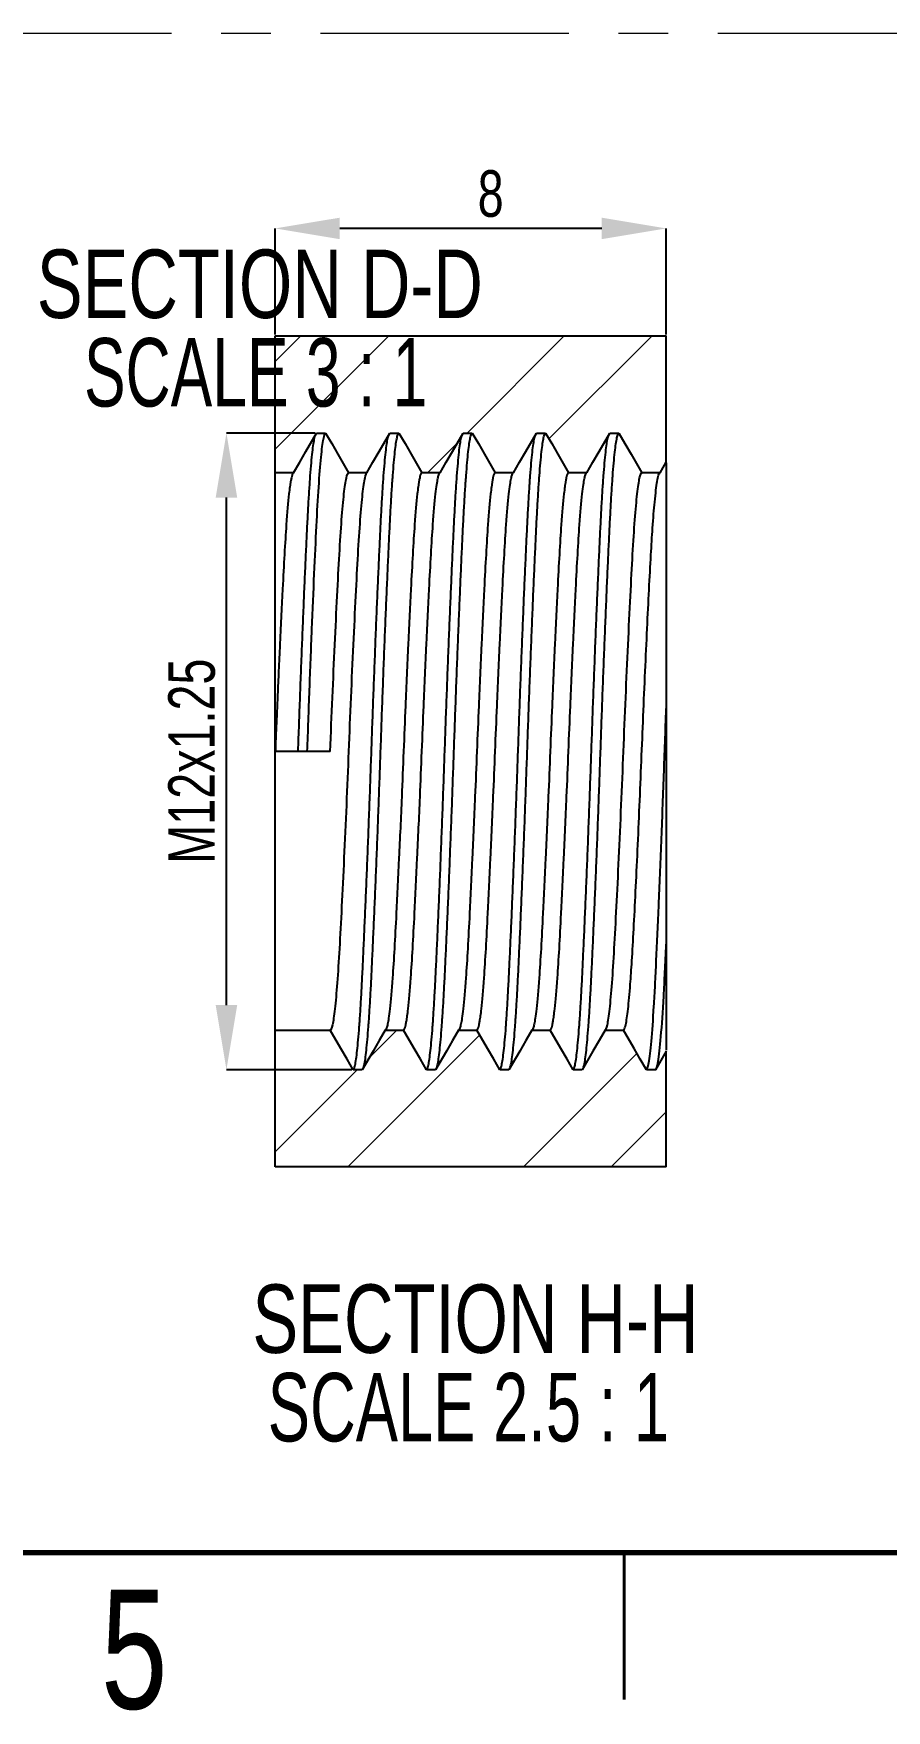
# Model space of a CAD drawing. Header units: millimetres. Extents: x 911 to 1769, y 486 to 864.
# Drawn here: x 1531.7 to 1575.3, y 571 to 656.8 of the extents above; entities that cross this region are included whole.
import ezdxf

# ---------------------------------------------------------------- set-up
doc = ezdxf.new("R2010")
doc.units = ezdxf.units.MM
doc.linetypes.add('CENTERX2', pattern=[20.32, 12.7, -2.54, 2.54, -2.54])
doc.styles.add('SLDTEXTSTYLE0', font='TXT', dxfattribs={"width": 0.75})
doc.styles.add('SLDTEXTSTYLE6', font='TXT', dxfattribs={"width": 0.681818})
doc.styles.add('SLDTEXTSTYLE7', font='TXT', dxfattribs={"width": 0.692308})
doc.dimstyles.new('SLDDIMSTYLE11', dxfattribs={"dimtxt": 2.38125, "dimasz": 3.302, "dimexe": 0, "dimexo": 0.0625, "dimgap": 0.595312, "dimtad": 1, "dimdec": 6, "dimlfac": 0.4, "dimrnd": 1e-09, "dimzin": 12, "dimdsep": 46, "dimtxsty": 'SLDTEXTSTYLE0', "dimsah": 1, "dimcen": 0.09, "dimadec": 0, "dimazin": 3, "dimtfac": 1, "dimtdec": 1, "dimtofl": 0, "dimtmove": 0, "dimatfit": 3, "dimfxl": 1, "dimfrac": 2, "dimtolj": 1, "dimtzin": 12, "dimarcsym": 0})
doc.dimstyles.new('SLDDIMSTYLE12', dxfattribs={"dimtxt": 2.38125, "dimasz": 3.302, "dimexe": 0, "dimexo": 0.0625, "dimgap": 0.595312, "dimtad": 1, "dimdec": 1, "dimlfac": 0.4, "dimrnd": 1e-09, "dimzin": 12, "dimdsep": 46, "dimtxsty": 'SLDTEXTSTYLE0', "dimsah": 1, "dimcen": 0.09, "dimadec": 0, "dimazin": 3, "dimtfac": 1, "dimtdec": 1, "dimtofl": 0, "dimtmove": 0, "dimatfit": 3, "dimfxl": 1, "dimfrac": 2, "dimtolj": 1, "dimtzin": 12, "dimarcsym": 0})
pattern_1 = [(45, (1351.901, 569.0805), (-6.7352, 6.7352), []), (45, (1356.391, 569.0805), (-6.7352, 6.7352), [])]

# ---------------------------------------------------------------- blocks, each defined once
blk = doc.blocks.new('SW_NOTE_18')
at = {"color": 0, "linetype": 'Continuous', "lineweight": 0, "char_height": 3.5, "attachment_point": 2}
for s, insert, style in [('SECTION D-D', (14.383, 4.512), 'SLDTEXTSTYLE0'), ('SCALE 3 : 1', (14.169, -0.014), 'SLDTEXTSTYLE6')]:
    blk.add_mtext(s, dxfattribs=dict(at, insert=insert, style=style))
blk = doc.blocks.new('*D62')
at = {"color": 0, "linetype": 'Continuous', "lineweight": -2, "transparency": 16777216}
for p, q in [((1544.053, 641.374), (1544.053, 646.806)), ((1560.751, 646.806), (1547.355, 646.806)), ((1564.053, 641.374), (1564.053, 646.806))]:
    blk.add_line(p, q, dxfattribs=at)
at = {"color": 0, "linetype": 'Continuous', "transparency": 16777216}
for points in [[(1547.355, 647.356), (1547.355, 646.256), (1544.053, 646.806)], [(1560.751, 647.356), (1560.751, 646.256), (1564.053, 646.806)]]:
    blk.add_solid(points, dxfattribs=at)
at = {"layer": 'Defpoints', "color": 0, "linetype": 'Continuous', "transparency": 16777216}
for p in [(1544.053, 646.806), (1544.053, 641.312), (1564.053, 641.312)]:
    blk.add_point(p, dxfattribs=at)
at = {"color": 0, "linetype": 'Continuous', "lineweight": 18, "transparency": 16777216, "insert": (1555.071, 649.783), "char_height": 2.3813, "attachment_point": 2, "style": 'SLDTEXTSTYLE0'}
blk.add_mtext('\\A1;8', dxfattribs=at)
blk = doc.blocks.new('*D63')
at = {"color": 0, "linetype": 'Continuous', "lineweight": -2, "transparency": 16777216}
for p, q in [((1546.1, 636.341), (1541.557, 636.341)), ((1541.557, 607.084), (1541.557, 633.039)), ((1547.975, 603.782), (1541.557, 603.782))]:
    blk.add_line(p, q, dxfattribs=at)
at = {"color": 0, "linetype": 'Continuous', "transparency": 16777216}
for points in [[(1541.006, 633.039), (1542.107, 633.039), (1541.557, 636.341)], [(1541.006, 607.084), (1542.107, 607.084), (1541.557, 603.782)]]:
    blk.add_solid(points, dxfattribs=at)
at = {"layer": 'Defpoints', "color": 0, "linetype": 'Continuous', "transparency": 16777216}
for p in [(1541.557, 636.341), (1546.162, 636.341), (1548.037, 603.782)]:
    blk.add_point(p, dxfattribs=at)
at = {"color": 0, "linetype": 'Continuous', "lineweight": 18, "transparency": 16777216, "insert": (1538.58, 619.562), "char_height": 2.38125, "attachment_point": 2, "rotation": 90, "style": 'SLDTEXTSTYLE0'}
blk.add_mtext('\\A1;M12x1.25', dxfattribs=at)
blk = doc.blocks.new('SW_NOTE_24')
at = {"color": 0, "linetype": 'Continuous', "lineweight": 0, "char_height": 3.5, "attachment_point": 2}
for s, insert, style in [('SECTION H-H', (14.164, 4.512), 'SLDTEXTSTYLE0'), ('SCALE 2.5 : 1', (13.807, -0.014), 'SLDTEXTSTYLE7')]:
    blk.add_mtext(s, dxfattribs=dict(at, insert=insert, style=style))

msp = doc.modelspace()

# ---------------------------------------------------------------- hatches: boundary and pattern name
at = {"linetype": 'Continuous', "lineweight": 18}
h = msp.add_hatch(dxfattribs=at)
h.set_pattern_fill('ANSI32', style=0)
h.set_pattern_definition(pattern_1)
h.paths.add_polyline_path([(1548.740197, 634.3115087), (1549.912072, 636.3412557), (1550.380822, 636.3412557), (1551.552697, 634.3115087), (1552.490197, 634.3115087), (1553.662072, 636.3412557), (1554.130822, 636.3412557), (1555.302697, 634.3115087), (1556.240197, 634.3115087), (1557.412072, 636.3412557), (1557.880822, 636.3412557), (1559.052697, 634.3115087), (1559.990197, 634.3115087), (1561.162072, 636.3412557), (1561.630822, 636.3412557), (1562.802697, 634.3115087), (1563.7400945, 634.3115087), (1564.052697, 634.8527746), (1564.052697, 641.3115087), (1544.052697, 641.3115087), (1544.052697, 634.3115087), (1544.990197, 634.3115087), (1546.162072, 636.3412557), (1546.630822, 636.3412557), (1547.802697, 634.3115087)], flags=0)
h = msp.add_hatch(dxfattribs=at)
h.set_pattern_fill('ANSI32', style=0)
h.set_pattern_definition(pattern_1)
h.paths.add_polyline_path([(1554.365197, 605.8115087), (1553.427697, 605.8115087), (1552.255822, 603.7817616), (1551.787072, 603.7817616), (1550.615197, 605.8115087), (1549.677697, 605.8115087), (1548.505822, 603.7817616), (1548.037072, 603.7817616), (1546.865197, 605.8115087), (1544.052697, 605.8115087), (1544.052697, 598.8115087), (1564.052697, 598.8115087), (1564.052697, 604.7289769), (1563.505822, 603.7817616), (1563.037072, 603.7817616), (1561.865197, 605.8115087), (1560.927697, 605.8115087), (1559.755822, 603.7817616), (1559.287072, 603.7817616), (1558.115197, 605.8115087), (1557.177697, 605.8115087), (1556.005822, 603.7817616), (1555.537072, 603.7817616)], flags=0)

# ---------------------------------------------------------------- linework, layer by layer
at = {"color": 7, "linetype": 'CENTERX2', "lineweight": 18}
msp.add_line((1599.7080733, 656.7728844), (1473.621107, 656.7728844), dxfattribs=at)
at = {"color": 7, "linetype": 'Continuous', "lineweight": 25}
for p, q in [((1544.052697, 634.3115089), (1544.052697, 641.3115098)), ((1544.052697, 641.3115098), (1564.052698, 641.3115098)), ((1564.052698, 634.852775), (1564.052698, 641.3115098)), ((1546.1620721, 636.3412555), (1546.630822, 636.3412555)), ((1549.9120723, 636.3412555), (1550.3808221, 636.3412555)), ((1553.6620723, 636.3412555), (1554.1308215, 636.3412555)), ((1557.4120723, 636.3412555), (1557.8808221, 636.3412555)), ((1561.1620718, 636.3412555), (1561.6308216, 636.3412555)), ((1544.9901971, 634.3115089), (1544.052697, 634.3115089)), ((1544.052697, 620.0615087), (1544.052697, 634.3115089)), ((1548.7401969, 634.3115089), (1547.8026971, 634.3115089)), ((1552.4901973, 634.3115089), (1551.5526971, 634.3115089)), ((1556.2401973, 634.3115089), (1555.3026966, 634.3115089)), ((1559.9901967, 634.3115089), (1559.0526972, 634.3115089)), ((1563.7400949, 634.3115089), (1562.8026966, 634.3115089)), ((1546.8651969, 620.0615087), (1544.052697, 620.0615087)), ((1544.052697, 605.8115084), (1544.052697, 620.0615087)), ((1544.052697, 605.8115084), (1546.8651969, 605.8115084)), ((1544.052697, 598.8115075), (1544.052697, 605.8115084)), ((1549.6776968, 605.8115084), (1550.615197, 605.8115084)), ((1553.4276968, 605.8115084), (1554.365197, 605.8115084)), ((1557.1776969, 605.8115084), (1558.1151976, 605.8115084)), ((1560.9276975, 605.8115084), (1561.8647465, 605.8115084)), ((1564.052698, 604.7289775), (1563.5058219, 603.7817619)), ((1564.052698, 598.8115075), (1564.052698, 604.7289775)), ((1548.505822, 603.7817619), (1548.037072, 603.7817619)), ((1552.2558218, 603.7817619), (1551.787072, 603.7817619)), ((1556.0058218, 603.7817619), (1555.537072, 603.7817619)), ((1559.7558224, 603.7817619), (1559.2870715, 603.7817619)), ((1563.5058219, 603.7817619), (1563.0370721, 603.7817619)), ((1564.052698, 598.8115075), (1544.052697, 598.8115075))]:
    msp.add_line(p, q, dxfattribs=at)
at = {"color": 7, "linetype": 'Continuous', "lineweight": 70}
msp.add_line((1761.9010451, 579.0805144), (1361.9010451, 579.0805144), dxfattribs=at)
at = {"color": 7, "linetype": 'Continuous', "lineweight": 35}
for p, q in [((1561.9010451, 571.5805144), (1561.9010451, 579.0805144)), ((1561.9010451, 579.0805144), (1561.9010451, 571.5805144))]:
    msp.add_line(p, q, dxfattribs=at)
at = {"color": 7, "linetype": 'Continuous', "lineweight": 25, "flags": 128}
for points in [[(1544.9901971, 634.3115089), (1545.3014451, 634.8506062), (1545.6126932, 635.3897034), (1546.1620721, 636.3412555)], [(1546.630822, 636.3412555), (1546.94207, 635.8021582), (1547.253318, 635.263061), (1547.8026971, 634.3115089)], [(1548.7401969, 634.3115089), (1549.0514452, 634.8506062), (1549.3626932, 635.3897034), (1549.9120723, 636.3412555)], [(1550.3808221, 636.3412555), (1550.6920701, 635.8021582), (1551.0033181, 635.263061), (1551.5526971, 634.3115089)], [(1552.4901973, 634.3115089), (1552.8014453, 634.8506062), (1553.1126933, 635.3897034), (1553.6620723, 636.3412555)], [(1554.1308215, 636.3412555), (1554.4420695, 635.8021582), (1554.7533187, 635.263061), (1555.3026966, 634.3115089)], [(1556.2401973, 634.3115089), (1556.5514453, 634.8506062), (1556.8626933, 635.3897034), (1557.4120723, 636.3412555)], [(1557.8808221, 636.3412555), (1558.1920701, 635.8021582), (1558.5033181, 635.263061), (1559.0526972, 634.3115089)], [(1559.9901967, 634.3115089), (1560.3014447, 634.8506062), (1560.6126928, 635.3897034), (1561.1620718, 636.3412555)], [(1561.6308216, 636.3412555), (1561.9420696, 635.8021582), (1562.2533176, 635.263061), (1562.8026966, 634.3115089)], [(1563.7401974, 634.3115089), (1564.0514454, 634.8506062), (1564.052698, 634.852775)], [(1548.037072, 603.7817619), (1547.725824, 604.3208591), (1547.414576, 604.8599564), (1546.8651969, 605.8115084)], [(1549.6776968, 605.8115084), (1549.3664488, 605.2724112), (1549.0552008, 604.733314), (1548.505822, 603.7817619)], [(1551.787072, 603.7817619), (1551.475824, 604.3208591), (1551.164576, 604.8599564), (1550.615197, 605.8115084)], [(1553.4276968, 605.8115084), (1553.1164488, 605.2724112), (1552.8052008, 604.733314), (1552.2558218, 603.7817619)], [(1555.537072, 603.7817619), (1555.225824, 604.3208591), (1554.914576, 604.8599564), (1554.365197, 605.8115084)], [(1557.1776969, 605.8115084), (1556.8664489, 605.2724112), (1556.5552009, 604.733314), (1556.0058218, 603.7817619)], [(1559.2870715, 603.7817619), (1558.9758235, 604.3208591), (1558.6645755, 604.8599564), (1558.1151976, 605.8115084)], [(1560.9276975, 605.8115084), (1560.6164495, 605.2724112), (1560.3052015, 604.733314), (1559.7558224, 603.7817619)], [(1563.0370721, 603.7817619), (1562.7258241, 604.3208591), (1562.4145761, 604.8599564), (1561.8651971, 605.8115084)]]:
    msp.add_lwpolyline(points, dxfattribs=at)
at = {"color": 7, "linetype": 'Continuous', "lineweight": 25}
for points, knots in [([(1545.224572, 620.0615087), (1545.2409038, 620.5266224), (1545.2737873, 621.4631089), (1545.3252346, 622.8650535), (1545.3780731, 624.2591093), (1545.4318805, 625.6287737), (1545.4859918, 626.9577373), (1545.5397993, 628.2305097), (1545.5926381, 629.4330175), (1545.6440865, 630.5531161), (1545.6933026, 631.5867298), (1545.7425168, 632.5353499), (1545.7939635, 633.3979559), (1545.8468022, 634.1670758), (1545.9006062, 634.8311256), (1545.9547289, 635.3825919), (1546.008494, 635.809525), (1546.0566805, 636.0998439), (1546.0862638, 636.1925969), (1546.0986314, 636.2313734)], [0, 0, 0, 0, 0.0586563497, 0.1181020591, 0.1781247401, 0.2384990647, 0.2989915646, 0.3593659584, 0.4193888768, 0.4788348025, 0.5374915726, 0.5961475435, 0.655592973, 0.7156154569, 0.7759897064, 0.8364821822, 0.896856689, 0.9568797703, 1, 1, 1, 1]), ([(1545.693322, 620.0615087), (1545.7294111, 621.0998403), (1545.7676435, 622.1583128), (1545.8464887, 624.2557146), (1545.887089, 625.2942493), (1545.9683051, 627.288747), (1546.0089054, 628.2443272), (1546.0877506, 630.0194736), (1546.125983, 630.8388169), (1546.1981611, 632.3072395), (1546.2363935, 632.9848024), (1546.3152387, 634.1758301), (1546.355839, 634.6889598), (1546.4370551, 635.5151077), (1546.4776554, 635.8279675), (1546.5565006, 636.2410018), (1546.594733, 636.3412557), (1546.630822, 636.3412557)], [0, 0, 0, 0, 0.125, 0.125, 0.25, 0.25, 0.375, 0.375, 0.5, 0.5, 0.625, 0.625, 0.75, 0.75, 0.875, 0.875, 1, 1, 1, 1]), ([(1548.037072, 603.7817619), (1548.0533904, 603.79327), (1548.0862468, 603.816441), (1548.13765, 604.0050927), (1548.1904577, 604.3093071), (1548.2442494, 604.7396718), (1548.2983603, 605.2896969), (1548.3521696, 605.953675), (1548.4050114, 606.7223988), (1548.4564636, 607.5847396), (1548.5056866, 608.5330815), (1548.5548938, 609.5664194), (1548.606337, 610.6862338), (1548.6591715, 611.8884937), (1548.7129772, 613.1610592), (1548.7670887, 614.4898658), (1548.820898, 615.8594243), (1548.8737407, 617.2534278), (1548.9251926, 618.6553735), (1548.9744176, 620.0569743), (1549.023623, 621.4585737), (1549.0750658, 622.8605176), (1549.1279001, 624.2546254), (1549.1817055, 625.6243955), (1549.2358167, 626.9535169), (1549.2896257, 628.2264936), (1549.3424697, 629.4292511), (1549.3939223, 630.5496332), (1549.4431481, 631.5835224), (1549.4923532, 632.5324196), (1549.5437944, 633.3953019), (1549.596629, 634.1647642), (1549.650431, 634.8290941), (1549.7045558, 635.3812233), (1549.7583139, 635.8075027), (1549.8039768, 636.0861112), (1549.8310872, 636.1726708), (1549.8409722, 636.2042323)], [0, 0, 0, 0, 0.02836589446, 0.05711328234, 0.08613965802, 0.11535988691, 0.14463758229, 0.17385842133, 0.20290938519, 0.23168138603, 0.26007164561, 0.28845946379, 0.31722957848, 0.34627926192, 0.37549945218, 0.40477713746, 0.43399802513, 0.46304908202, 0.4918212174, 0.5202116429, 0.54859928187, 0.57736927421, 0.60641886657, 0.63563901196, 0.66491669773, 0.69413762853, 0.72318876815, 0.75196104774, 0.78035164539, 0.8087391108, 0.83750896189, 0.86655846838, 0.89577855759, 0.92505626253, 0.95427723343, 0.98332846792, 1, 1, 1, 1]), ([(1548.5769233, 603.918948), (1548.5870054, 603.9512595), (1548.6144505, 604.0392165), (1548.6606034, 604.3223113), (1548.7147906, 604.7547391), (1548.7690102, 605.3114432), (1548.8225642, 605.9761687), (1548.874834, 606.7396256), (1548.9257299, 607.5944315), (1548.9747348, 608.5391616), (1549.024046, 609.5748941), (1549.0759229, 610.7047217), (1549.1292045, 611.9181371), (1549.1834574, 613.2026615), (1549.2376781, 614.5358967), (1549.2912501, 615.9011353), (1549.3435353, 617.2816072), (1549.3944457, 618.6695411), (1549.4434612, 620.0654019), (1549.4927762, 621.4699104), (1549.5446517, 622.8830616), (1549.5979326, 624.2879851), (1549.652186, 625.6677756), (1549.7064054, 626.9978162), (1549.7599785, 628.2635058), (1549.8122642, 629.4523436), (1549.8631749, 630.5602256), (1549.9121921, 631.5894559), (1549.9615053, 632.5399722), (1550.0133807, 633.4087161), (1550.0666608, 634.1822321), (1550.1209139, 634.8490972), (1550.1751352, 635.396891), (1550.2287013, 635.8216688), (1550.2810162, 636.1225269), (1550.3318184, 636.301417), (1550.3647098, 636.3411856), (1550.3807573, 636.3412552), (1550.3808221, 636.3412555)], [0, 0, 0, 0, 0.01700129313, 0.04628028071, 0.07572945817, 0.10523313888, 0.13415014083, 0.16289735082, 0.19136915811, 0.21946601239, 0.24808246396, 0.2770865453, 0.30637294032, 0.33582984741, 0.36534148468, 0.39426642145, 0.42302163075, 0.45150138023, 0.47960602124, 0.50822230024, 0.53722625046, 0.56651255298, 0.59596941811, 0.62548104986, 0.65440603833, 0.68316133454, 0.71164121468, 0.73974604873, 0.76836214685, 0.79736595814, 0.8266521724, 0.85610898442, 0.88562061445, 0.91454565251, 0.94330104696, 0.97178106063, 0.99988604648, 1, 1, 1, 1]), ([(1551.787072, 603.7817619), (1551.8033723, 603.7932446), (1551.836192, 603.8163643), (1551.8875377, 604.0046056), (1551.9403035, 604.3082686), (1551.9940746, 604.7380822), (1552.0481854, 605.2877287), (1552.1019967, 605.9513501), (1552.1548425, 606.7197511), (1552.2062995, 607.5818106), (1552.2555321, 608.5298762), (1552.3047291, 609.5629384), (1552.3561688, 610.6824682), (1552.408998, 611.8844792), (1552.4628023, 613.1568398), (1552.516913, 614.4854882), (1552.570725, 615.8549412), (1552.6235714, 617.2488919), (1552.6750287, 618.6508382), (1552.7242628, 620.05244), (1552.7734593, 621.4540386), (1552.8248972, 622.8559815), (1552.8777273, 624.2501412), (1552.9315303, 625.6200171), (1552.9856414, 626.949295), (1553.0394531, 628.2224783), (1553.0923004, 629.4254829), (1553.1437578, 630.5461494), (1553.1929938, 631.5803157), (1553.2421884, 632.5294861), (1553.2936261, 633.3926525), (1553.3464561, 634.1624368), (1553.4002557, 634.8271223), (1553.4543806, 635.3796239), (1553.5081406, 635.8063259), (1553.5538626, 636.0855475), (1553.5810314, 636.17246), (1553.5909728, 636.2042626)], [0, 0, 0, 0, 0.028335042, 0.0570508691, 0.0860453082, 0.1152651679, 0.1445428645, 0.1737640595, 0.2028157528, 0.2315888402, 0.2599804831, 0.2883669054, 0.3171359428, 0.3461849003, 0.3754047063, 0.4046824034, 0.433903652, 0.4629554314, 0.4917286454, 0.5201204616, 0.5485067191, 0.5772756347, 0.6063244915, 0.6355442566, 0.6648219551, 0.6940432426, 0.7230951148, 0.7518684765, 0.7802604582, 0.8086465457, 0.8374153107, 0.8664640921, 0.8956837974, 0.924961495, 0.9541828341, 0.9832347977, 1, 1, 1, 1]), ([(1552.3269236, 603.9189422), (1552.3369929, 603.9512043), (1552.3644182, 604.0390753), (1552.4105458, 604.3219221), (1552.4647121, 604.7540361), (1552.5189128, 605.310349), (1552.5724478, 605.9746192), (1552.6247024, 606.7375719), (1552.6755844, 607.5918369), (1552.7245857, 608.5360805), (1552.7738827, 609.571414), (1552.8257533, 610.7009554), (1552.879032, 611.9141215), (1552.9332821, 613.1984394), (1552.9875028, 614.5315189), (1553.0410776, 615.8966531), (1553.0933657, 617.2770747), (1553.1442823, 618.6650099), (1553.1933064, 620.0608714), (1553.2426118, 621.4653787), (1553.2944823, 622.8785297), (1553.34776, 624.2835065), (1553.4020105, 625.6634046), (1553.4562309, 626.9936049), (1553.5098064, 628.2594991), (1553.5620954, 629.4485851), (1553.6130112, 630.5567472), (1553.6620373, 631.5862516), (1553.7113416, 632.5370446), (1553.7632121, 633.4060715), (1553.8164881, 634.1799146), (1553.8707384, 634.8471375), (1553.924961, 635.3953144), (1553.9785279, 635.8204837), (1554.0308455, 636.1217512), (1554.0816639, 636.3009946), (1554.1145839, 636.3411962), (1554.1307047, 636.341255), (1554.1308215, 636.3412555)], [0, 0, 0, 0, 0.016980338, 0.0462486009, 0.0756870639, 0.105180145, 0.1340869736, 0.1628243922, 0.1912868665, 0.219374914, 0.2479899807, 0.2769929749, 0.3062786344, 0.3357351788, 0.3652468181, 0.3941721314, 0.4229280697, 0.4514088858, 0.4795149017, 0.508129788, 0.5371326543, 0.5664182246, 0.595874724, 0.6253863574, 0.6543117311, 0.6830677463, 0.7115487078, 0.7396548831, 0.7682695954, 0.7972723249, 0.8265578165, 0.8560142665, 0.8855259086, 0.9144513158, 0.9432074357, 0.9716885157, 0.9997948778, 1, 1, 1, 1]), ([(1555.537072, 603.7817619), (1555.5533542, 603.7932198), (1555.5861372, 603.8162895), (1555.6374255, 604.0041178), (1555.6901501, 604.3072311), (1555.7438983, 604.7364941), (1555.7980107, 605.2857599), (1555.8518228, 605.9490268), (1555.9046744, 606.7171046), (1555.9561348, 607.5788815), (1556.0053775, 608.526671), (1556.0545654, 609.559459), (1556.106, 610.6787026), (1556.158826, 611.8804673), (1556.2126278, 613.1526201), (1556.2667376, 614.4811114), (1556.3205522, 615.8504578), (1556.3734028, 617.2443563), (1556.4248648, 618.6463028), (1556.474109, 620.0479055), (1556.5232953, 621.4495032), (1556.574729, 622.8514454), (1556.6275535, 624.2456569), (1556.681355, 625.6156374), (1556.7354674, 626.9450736), (1556.7892789, 628.2184605), (1556.8421324, 629.4217147), (1556.893593, 630.5426639), (1556.9428395, 631.5771058), (1556.9920237, 632.5265523), (1557.0434578, 633.3900014), (1557.096283, 634.1601069), (1557.1500815, 634.8251509), (1557.2042051, 635.378024), (1557.257968, 635.8051503), (1557.3037496, 636.0849811), (1557.3309754, 636.1722498), (1557.3409728, 636.2042952)], [0, 0, 0, 0, 0.02830419334, 0.05698845409, 0.08595095726, 0.11517044334, 0.14444813452, 0.17366968774, 0.20272211321, 0.23149627434, 0.25988930256, 0.2882743487, 0.31704232481, 0.34609053356, 0.3753099791, 0.40458765886, 0.43380927762, 0.4628617825, 0.49163606795, 0.52002927496, 0.54841415743, 0.57718198929, 0.60623011727, 0.63544951727, 0.66472719101, 0.69394885836, 0.72300145059, 0.75177586778, 0.78016925137, 0.80855396143, 0.83732166105, 0.86636968665, 0.89558904303, 0.9248667348, 0.95408843335, 0.98314111791, 1, 1, 1, 1]), ([(1556.0769236, 603.9189376), (1556.0869804, 603.9511499), (1556.1143867, 604.0389334), (1556.1604867, 604.321533), (1556.2146337, 604.7533332), (1556.2688154, 605.3092552), (1556.3223317, 605.9730693), (1556.3745715, 606.7355178), (1556.4254374, 607.5892441), (1556.474438, 608.532999), (1556.5237184, 609.567934), (1556.5755858, 610.6971895), (1556.6288589, 611.9101064), (1556.6831069, 613.194218), (1556.7373275, 614.5271407), (1556.7909047, 615.8921712), (1556.8431973, 617.2725424), (1556.8941177, 618.6604786), (1556.9431517, 620.0563407), (1556.9924487, 621.460847), (1557.0443148, 622.8739978), (1557.0975858, 624.2790281), (1557.1518363, 625.6590329), (1557.2060563, 626.9893926), (1557.2596336, 628.2554922), (1557.3119259, 629.4448247), (1557.3628475, 630.5532684), (1557.4118837, 631.5830475), (1557.4611767, 632.5341147), (1557.5130438, 633.403429), (1557.5663152, 634.1775954), (1557.6205632, 634.8451773), (1557.6747856, 635.3937348), (1557.7283557, 635.8192977), (1557.7806746, 636.1209682), (1557.8315052, 636.3006024), (1557.8644723, 636.3411382), (1557.8806533, 636.3412542), (1557.8808221, 636.3412555)], [0, 0, 0, 0, 0.0169593773, 0.0462169146, 0.0756446525, 0.1051271346, 0.1340238117, 0.1627514299, 0.1912045677, 0.2192837951, 0.2478974785, 0.2768993979, 0.3061843232, 0.3356405071, 0.3651521488, 0.3940778392, 0.4228344984, 0.4513163793, 0.4794237716, 0.5080372748, 0.5370390564, 0.5663238954, 0.595780028, 0.6252916647, 0.654217404, 0.6829741531, 0.7114561839, 0.7395637363, 0.7681770655, 0.7971787258, 0.8264634615, 0.8559195516, 0.8854311986, 0.9143569779, 0.9431138231, 0.9715959668, 0.9997037041, 1, 1, 1, 1]), ([(1559.2870715, 603.7817619), (1559.3033362, 603.7931949), (1559.336084, 603.8162143), (1559.3873112, 604.0036317), (1559.439997, 604.3061937), (1559.4937229, 604.7349093), (1559.5478355, 605.2837917), (1559.6016501, 605.9467057), (1559.6545052, 606.7144596), (1559.7059701, 607.5759523), (1559.7552242, 608.5234676), (1559.8044005, 609.5559794), (1559.8558313, 610.6749398), (1559.9086513, 611.8764545), (1559.962453, 613.1484021), (1560.0165621, 614.4767345), (1560.0703797, 615.8459751), (1560.1232334, 617.2398204), (1560.1747006, 618.6417674), (1560.2239535, 620.0433709), (1560.2731311, 621.4449678), (1560.3245596, 622.8469092), (1560.3773809, 624.2411723), (1560.4311797, 625.6112582), (1560.4852921, 626.9408505), (1560.5391065, 628.2144437), (1560.5919626, 629.4179444), (1560.6434305, 630.5391782), (1560.692685, 631.5738965), (1560.7418611, 632.523618), (1560.793288, 633.3873494), (1560.8461104, 634.1577772), (1560.8999062, 634.8231764), (1560.9540297, 635.3764244), (1561.0077957, 635.8039706), (1561.0536353, 636.0844166), (1561.0809196, 636.1720407), (1561.0909735, 636.2043289)], [0, 0, 0, 0, 0.0282733457, 0.0569260426, 0.0858566067, 0.1150757235, 0.1443534024, 0.1735753382, 0.2026284648, 0.231403688, 0.2597981204, 0.2881818078, 0.3169486962, 0.3459961733, 0.3752152399, 0.4044929144, 0.4337148931, 0.4627681248, 0.4915434811, 0.5199380779, 0.548321595, 0.5770883514, 0.6061357373, 0.6353547616, 0.6646324417, 0.6938544599, 0.7229077892, 0.75168327, 0.7800780414, 0.8084613942, 0.8372280057, 0.8662753112, 0.8954942778, 0.9247719649, 0.9539940296, 0.9830474416, 1, 1, 1, 1]), ([(1559.8269231, 603.9189317), (1559.8369675, 603.9510941), (1559.8643553, 604.0387899), (1559.9104294, 604.3211459), (1559.964555, 604.7526312), (1560.018717, 605.3081623), (1560.0722163, 605.9715208), (1560.124439, 606.7334651), (1560.1752924, 607.5866514), (1560.224288, 608.5299196), (1560.2735543, 609.5644551), (1560.3254165, 610.6934244), (1560.3786858, 611.9060916), (1560.4329331, 613.1899971), (1560.4871538, 614.5227634), (1560.5407312, 615.8876901), (1560.5930297, 617.2680099), (1560.6439542, 618.6559469), (1560.6928675, 620.0480667), (1560.7418824, 621.4449835), (1560.7933105, 622.8469244), (1560.8461317, 624.2411872), (1560.8999312, 625.6112728), (1560.9540411, 626.9408648), (1561.0078578, 628.2144571), (1561.0607138, 629.4179577), (1561.1121799, 630.5391897), (1561.161435, 631.5739083), (1561.2106103, 632.5236239), (1561.26204, 633.3873763), (1561.3148591, 634.1577186), (1561.3686582, 634.8234337), (1561.422772, 635.3754946), (1561.4765804, 635.8074441), (1561.5294655, 636.1156788), (1561.5808252, 636.2993809), (1561.6142299, 636.3410866), (1561.6306012, 636.3412532), (1561.6308216, 636.3412555)], [0, 0, 0, 0, 0.0169384191, 0.0461852351, 0.0756022516, 0.1050741335, 0.1339606382, 0.1626784555, 0.1911222433, 0.2191926994, 0.2478049834, 0.2768058191, 0.306090012, 0.335545816, 0.3650574739, 0.3939835247, 0.4227409162, 0.4512238515, 0.4793326195, 0.5077161427, 0.5364828972, 0.5655302912, 0.5947493092, 0.6240269844, 0.6532490124, 0.6823023197, 0.7110777933, 0.7394725612, 0.7678559294, 0.7966225441, 0.8256698537, 0.8548888178, 0.8841664966, 0.9133885634, 0.9424419682, 0.9712175847, 0.9996125263, 1, 1, 1, 1]), ([(1564.052698, 634.8162019), (1564.052698, 634.785372), (1564.052698, 634.7149282), (1564.052698, 634.4875512), (1564.052698, 634.1524037), (1564.052698, 633.7121546), (1564.052698, 633.1753293), (1564.052698, 632.5389976), (1564.052698, 631.8044002), (1564.052698, 630.9821305), (1564.052698, 630.0896029), (1564.052698, 629.128823), (1564.052698, 628.0947697), (1564.052698, 627.0053259), (1564.052698, 625.8782042), (1564.052698, 624.7122631), (1564.052698, 623.5021595), (1564.052698, 622.6661648), (1564.052698, 622.2481672)], [0, 0, 0, 0, 0.0475492739, 0.1086461209, 0.1714042086, 0.2341622584, 0.2972170998, 0.3602719498, 0.4251548909, 0.4900395239, 0.5532272842, 0.6164149637, 0.6812542913, 0.7460936126, 0.8087649818, 0.871436358, 0.9357181514, 1, 1, 1, 1]), ([(1544.990197, 634.3115087), (1544.9825535, 634.3092671), (1544.966262, 634.3044895), (1544.9396962, 634.262083), (1544.9096955, 634.1822181), (1544.8761946, 634.0509991), (1544.8392107, 633.8571951), (1544.7987466, 633.5876534), (1544.7239923, 632.9790992), (1544.6289579, 631.8980779), (1544.5214468, 630.1828832), (1544.4139374, 628.1615642), (1544.313309, 626.1010969), (1544.2285207, 624.2364097), (1544.1747779, 623.00728), (1544.1278852, 621.9025207), (1544.0877138, 620.9345539), (1544.0637112, 620.3361165), (1544.052697, 620.0615087)], [0, 0, 0, 0, 0.0256379312, 0.0546448869, 0.0870206764, 0.1227650823, 0.1618778614, 0.2043587457, 0.2502074427, 0.3956524556, 0.5000173302, 0.6043822048, 0.7498272177, 0.8130608359, 0.8696963378, 0.9197322172, 0.9631671505, 1, 1, 1, 1]), ([(1546.865197, 620.0615087), (1546.9012861, 620.9703818), (1546.9395185, 621.8968848), (1547.0183637, 623.732784), (1547.058964, 624.641835), (1547.1401801, 626.3876601), (1547.1807803, 627.2240993), (1547.2596256, 628.7779218), (1547.297858, 629.4951099), (1547.3700361, 630.7804507), (1547.4082685, 631.3735355), (1547.4871137, 632.4160667), (1547.527714, 632.8652198), (1547.6089301, 633.5883642), (1547.6495303, 633.8622169), (1547.7283756, 634.2237544), (1547.766608, 634.3115087), (1547.802697, 634.3115087)], [0, 0, 0, 0, 0.125, 0.125, 0.25, 0.25, 0.375, 0.375, 0.5, 0.5, 0.625, 0.625, 0.75, 0.75, 0.875, 0.875, 1, 1, 1, 1]), ([(1548.740197, 634.3115087), (1548.704108, 634.3115087), (1548.6658756, 634.2237544), (1548.5870304, 633.8622169), (1548.5464301, 633.5883642), (1548.465214, 632.8652198), (1548.4246137, 632.4160667), (1548.3457685, 631.3735355), (1548.3075361, 630.7804507), (1548.235358, 629.4951099), (1548.1971256, 628.7779218), (1548.1182804, 627.2240993), (1548.0776801, 626.3876601), (1547.996464, 624.641835), (1547.9558637, 623.732784), (1547.8770185, 621.8968848), (1547.8387861, 620.9703818), (1547.766608, 619.1526355), (1547.7283756, 618.2261326), (1547.6495304, 616.3902333), (1547.6089301, 615.4811823), (1547.527714, 613.7353572), (1547.4871137, 612.8989181), (1547.4082685, 611.3450956), (1547.3700361, 610.6279074), (1547.297858, 609.3425667), (1547.2596256, 608.7494818), (1547.1807804, 607.7069506), (1547.1401801, 607.2577976), (1547.058964, 606.5346531), (1547.0183637, 606.2608005), (1546.9395185, 605.899263), (1546.9012861, 605.8115087), (1546.865197, 605.8115087)], [0, 0, 0, 0, 0.0625, 0.0625, 0.125, 0.125, 0.1875, 0.1875, 0.25, 0.25, 0.3125, 0.3125, 0.375, 0.375, 0.4375, 0.4375, 0.5, 0.5, 0.5625, 0.5625, 0.625, 0.625, 0.6875, 0.6875, 0.75, 0.75, 0.8125, 0.8125, 0.875, 0.875, 0.9375, 0.9375, 1, 1, 1, 1]), ([(1551.552697, 634.3115087), (1551.5450535, 634.3092671), (1551.528762, 634.3044895), (1551.5021962, 634.262083), (1551.4721955, 634.1822181), (1551.4386946, 634.0509991), (1551.4017107, 633.8571952), (1551.3612466, 633.5876529), (1551.2864926, 632.979103), (1551.1914547, 631.898034), (1551.0839548, 630.1829936), (1550.9764021, 628.1610796), (1550.849573, 625.5625962), (1550.7227388, 622.7040502), (1550.615197, 620.0615087), (1550.5076553, 617.4189669), (1550.3808211, 614.560422), (1550.2539921, 611.9619349), (1550.146439, 609.940031), (1550.0389405, 608.2249512), (1549.9383089, 607.0804818), (1549.8535216, 606.4149135), (1549.7997792, 606.1019832), (1549.7528866, 605.9188728), (1549.7127146, 605.8262671), (1549.6887115, 605.8161508), (1549.677697, 605.8115087)], [0, 0, 0, 0, 0.0128238416, 0.0273328361, 0.0435268882, 0.0614058891, 0.0809697174, 0.1022182387, 0.1251513069, 0.1979014748, 0.2501037607, 0.3023060465, 0.3750562144, 0.4478063823, 0.5000086681, 0.5522109539, 0.6249611218, 0.6977112897, 0.7499135756, 0.8021158615, 0.8748660293, 0.9064943188, 0.934822568, 0.9598500237, 0.9815760241, 1, 1, 1, 1]), ([(1550.615197, 605.8115087), (1550.6228406, 605.8137502), (1550.6391321, 605.8185279), (1550.6656979, 605.8609343), (1550.6956986, 605.9407992), (1550.7291995, 606.0720182), (1550.7661833, 606.2658222), (1550.8066475, 606.5353645), (1550.8814015, 607.1439144), (1550.9764394, 608.2249834), (1551.0839393, 609.9400237), (1551.191492, 611.9619378), (1551.3183211, 614.5604211), (1551.4451553, 617.4189671), (1551.552697, 620.0615086), (1551.6602388, 622.7040504), (1551.787073, 625.5625953), (1551.913902, 628.1610824), (1552.0214551, 630.1829863), (1552.1289536, 631.8980661), (1552.2295851, 633.0425356), (1552.3143724, 633.7081039), (1552.3681148, 634.0210342), (1552.4150075, 634.2041445), (1552.4551794, 634.2967502), (1552.4791825, 634.3068665), (1552.490197, 634.3115087)], [0, 0, 0, 0, 0.0128238416, 0.0273328362, 0.0435268883, 0.0614058893, 0.0809697175, 0.1022182388, 0.1251513069, 0.1979014746, 0.2501037607, 0.3023060467, 0.3750562144, 0.447806382, 0.5000086681, 0.5522109541, 0.6249611218, 0.6977112896, 0.7499135756, 0.8021158614, 0.8748660293, 0.9064943188, 0.9348225681, 0.9598500238, 0.9815760241, 1, 1, 1, 1]), ([(1555.302697, 634.3115087), (1555.2950535, 634.3092671), (1555.278762, 634.3044895), (1555.2521962, 634.262083), (1555.2221955, 634.1822181), (1555.1886946, 634.0509991), (1555.1517107, 633.8571952), (1555.1112466, 633.5876529), (1555.0364926, 632.979103), (1554.9414547, 631.898034), (1554.8339548, 630.1829936), (1554.7264021, 628.1610796), (1554.599573, 625.5625962), (1554.4727388, 622.7040502), (1554.365197, 620.0615087), (1554.2576553, 617.4189669), (1554.1308211, 614.560422), (1554.0039921, 611.9619349), (1553.896439, 609.940031), (1553.7889405, 608.2249512), (1553.6883089, 607.0804818), (1553.6035216, 606.4149135), (1553.5497792, 606.1019832), (1553.5028866, 605.9188728), (1553.4627146, 605.8262671), (1553.4387115, 605.8161508), (1553.427697, 605.8115087)], [0, 0, 0, 0, 0.0128238414, 0.0273328359, 0.0435268879, 0.0614058889, 0.0809697172, 0.1022182386, 0.1251513069, 0.1979014749, 0.2501037607, 0.3023060467, 0.3750562144, 0.4478063821, 0.5000086681, 0.552210954, 0.6249611218, 0.6977112897, 0.7499135756, 0.8021158614, 0.8748660293, 0.9064943187, 0.9348225679, 0.9598500237, 0.981576024, 1, 1, 1, 1]), ([(1554.365197, 605.8115087), (1554.3728406, 605.8137502), (1554.3891321, 605.8185279), (1554.4156979, 605.8609343), (1554.4456986, 605.9407992), (1554.4791995, 606.0720182), (1554.5161833, 606.2658222), (1554.5566475, 606.5353645), (1554.6314015, 607.1439144), (1554.7264394, 608.2249834), (1554.8339393, 609.9400237), (1554.941492, 611.9619378), (1555.0683211, 614.5604211), (1555.1951553, 617.4189671), (1555.302697, 620.0615086), (1555.4102388, 622.7040504), (1555.537073, 625.5625953), (1555.663902, 628.1610824), (1555.7714551, 630.1829863), (1555.8789536, 631.8980661), (1555.9795851, 633.0425356), (1556.0643724, 633.7081039), (1556.1181148, 634.0210342), (1556.1650075, 634.2041445), (1556.2051794, 634.2967502), (1556.2291825, 634.3068665), (1556.240197, 634.3115087)], [0, 0, 0, 0, 0.0128238416, 0.0273328362, 0.0435268883, 0.0614058893, 0.0809697175, 0.1022182388, 0.1251513069, 0.1979014745, 0.2501037607, 0.3023060467, 0.3750562144, 0.4478063822, 0.5000086681, 0.5522109541, 0.6249611218, 0.6977112896, 0.7499135756, 0.8021158614, 0.8748660293, 0.9064943187, 0.9348225679, 0.9598500237, 0.9815760241, 1, 1, 1, 1]), ([(1559.052697, 634.3115087), (1559.0450535, 634.3092671), (1559.028762, 634.3044895), (1559.0021962, 634.262083), (1558.9721955, 634.1822181), (1558.9386946, 634.0509991), (1558.9017107, 633.8571952), (1558.8612466, 633.5876529), (1558.7864926, 632.979103), (1558.6914547, 631.898034), (1558.5839548, 630.1829936), (1558.4764021, 628.1610796), (1558.349573, 625.5625962), (1558.2227388, 622.7040502), (1558.115197, 620.0615087), (1558.0076553, 617.4189669), (1557.8808211, 614.560422), (1557.7539921, 611.9619349), (1557.646439, 609.940031), (1557.5389405, 608.2249512), (1557.4383089, 607.0804818), (1557.3535216, 606.4149135), (1557.2997792, 606.1019832), (1557.2528866, 605.9188728), (1557.2127146, 605.8262671), (1557.1887115, 605.8161508), (1557.177697, 605.8115087)], [0, 0, 0, 0, 0.0128238415, 0.027332836, 0.0435268881, 0.0614058891, 0.0809697173, 0.1022182387, 0.1251513069, 0.1979014748, 0.2501037607, 0.3023060465, 0.3750562144, 0.4478063823, 0.5000086681, 0.5522109539, 0.6249611218, 0.6977112897, 0.7499135756, 0.8021158617, 0.8748660293, 0.9064943187, 0.9348225679, 0.9598500236, 0.981576024, 1, 1, 1, 1]), ([(1558.115197, 605.8115087), (1558.1228406, 605.8137502), (1558.1391321, 605.8185279), (1558.1656979, 605.8609343), (1558.1956986, 605.9407992), (1558.2291995, 606.0720182), (1558.2661833, 606.2658222), (1558.3066475, 606.5353645), (1558.3814015, 607.1439144), (1558.4764394, 608.2249834), (1558.5839393, 609.9400237), (1558.691492, 611.9619378), (1558.8183211, 614.5604211), (1558.9451553, 617.4189671), (1559.052697, 620.0615086), (1559.1602388, 622.7040504), (1559.287073, 625.5625953), (1559.413902, 628.1610824), (1559.5214551, 630.1829863), (1559.6289536, 631.8980661), (1559.7295851, 633.0425356), (1559.8143724, 633.7081039), (1559.8681148, 634.0210342), (1559.9150075, 634.2041445), (1559.9551794, 634.2967502), (1559.9791825, 634.3068665), (1559.990197, 634.3115087)], [0, 0, 0, 0, 0.0128238416, 0.0273328361, 0.0435268882, 0.0614058891, 0.0809697174, 0.1022182387, 0.1251513069, 0.1979014747, 0.2501037607, 0.3023060466, 0.3750562144, 0.4478063822, 0.5000086681, 0.5522109541, 0.6249611218, 0.6977112895, 0.7499135756, 0.8021158614, 0.8748660293, 0.9064943188, 0.9348225681, 0.9598500238, 0.9815760241, 1, 1, 1, 1]), ([(1560.927697, 605.8115087), (1560.9637861, 605.8115087), (1561.0020185, 605.899263), (1561.0808637, 606.2608005), (1561.121464, 606.5346531), (1561.2026801, 607.2577976), (1561.2432803, 607.7069506), (1561.3221256, 608.7494818), (1561.360358, 609.3425667), (1561.4325361, 610.6279074), (1561.4707685, 611.3450956), (1561.5496137, 612.8989181), (1561.590214, 613.7353572), (1561.6714301, 615.4811823), (1561.7120303, 616.3902333), (1561.7908756, 618.2261326), (1561.829108, 619.1526355), (1561.9012861, 620.9703818), (1561.9395185, 621.8968848), (1562.0183637, 623.732784), (1562.058964, 624.641835), (1562.1401801, 626.3876601), (1562.1807803, 627.2240993), (1562.2596256, 628.7779218), (1562.297858, 629.4951099), (1562.3700361, 630.7804507), (1562.4082685, 631.3735355), (1562.4871137, 632.4160667), (1562.527714, 632.8652198), (1562.6089301, 633.5883642), (1562.6495303, 633.8622169), (1562.7283756, 634.2237544), (1562.766608, 634.3115087), (1562.802697, 634.3115087)], [0, 0, 0, 0, 0.0625, 0.0625, 0.125, 0.125, 0.1875, 0.1875, 0.25, 0.25, 0.3125, 0.3125, 0.375, 0.375, 0.4375, 0.4375, 0.5, 0.5, 0.5625, 0.5625, 0.625, 0.625, 0.6875, 0.6875, 0.75, 0.75, 0.8125, 0.8125, 0.875, 0.875, 0.9375, 0.9375, 1, 1, 1, 1]), ([(1561.864747, 605.8115087), (1561.8706698, 605.8128061), (1561.8828239, 605.8154686), (1561.9213554, 605.8611971), (1561.9927935, 606.0845795), (1562.0986658, 606.807526), (1562.2043919, 607.9673388), (1562.3015123, 609.3767193), (1562.387794, 610.9517712), (1562.486352, 612.8643017), (1562.5862612, 614.989803), (1562.6877196, 617.2471295), (1562.7832089, 619.5595955), (1562.9064665, 622.6598838), (1563.076739, 626.4348739), (1563.2357704, 629.5843234), (1563.3602853, 631.6162027), (1563.4696561, 632.9642529), (1563.5733061, 633.8148493), (1563.6509335, 634.1591612), (1563.69946, 634.2889102), (1563.724894, 634.303055), (1563.7400946, 634.3115087)], [0, 0, 0, 0, 0.0097563467, 0.020020605, 0.0637472942, 0.1245576927, 0.1855645925, 0.2291232621, 0.280256874, 0.3323660409, 0.3849889851, 0.437612321, 0.4893316006, 0.5405605952, 0.6452031942, 0.7487824054, 0.7954391334, 0.8526236983, 0.9202752135, 0.9576270407, 0.9746758417, 1, 1, 1, 1]), ([(1563.037072, 603.7817616), (1563.0763001, 603.7817616), (1563.1180657, 603.9004215), (1563.2041918, 604.3892001), (1563.2485326, 604.7594081), (1563.3367336, 605.7315806), (1563.3805704, 606.3332476), (1563.4437368, 607.3710815), (1563.464364, 607.739368), (1563.5044583, 608.5123848), (1563.5238643, 608.9163352), (1563.5849444, 610.2064912), (1563.6278466, 611.1618154), (1563.7152947, 613.2090501), (1563.7598184, 614.3004968), (1563.8473884, 616.5437511), (1563.8904123, 617.6949395), (1563.9517463, 619.406084), (1563.9712562, 619.9700979), (1564.011165, 621.1045884), (1564.0317104, 621.6764512), (1564.052697, 622.2481673)], [0, 0, 0, 0, 0.125, 0.125, 0.25, 0.25, 0.375, 0.375, 0.4375, 0.4375, 0.5, 0.5, 0.625, 0.625, 0.75, 0.75, 0.875, 0.875, 0.9375, 0.9375, 1, 1, 1, 1]), ([(1564.052697, 622.2481673), (1564.052697, 621.1860856), (1564.052697, 620.1141881), (1564.052697, 617.9886016), (1564.052697, 616.9235695), (1564.052697, 614.876226), (1564.052697, 613.8851997), (1564.052697, 611.9696787), (1564.052697, 611.0533049), (1564.052697, 610.200504)], [0, 0, 0, 0, 0.25, 0.25, 0.5, 0.5, 0.75, 0.75, 1, 1, 1, 1]), ([(1563.505822, 603.7817616), (1563.5481891, 603.7817616), (1563.5935223, 603.9204361), (1563.6869576, 604.4912973), (1563.7350299, 604.9235692), (1563.8300324, 606.0516097), (1563.8769291, 606.7468638), (1563.9437044, 607.9341763), (1563.9649833, 608.3510907), (1564.0078803, 609.2343851), (1564.030031, 609.7047096), (1564.052697, 610.200504)], [0, 0, 0, 0, 0.25, 0.25, 0.5, 0.5, 0.75, 0.75, 0.875, 0.875, 1, 1, 1, 1]), ([(1564.052698, 610.2005034), (1564.052698, 609.8914892), (1564.052698, 609.2734703), (1564.052698, 608.4228142), (1564.052698, 607.6378166), (1564.052698, 606.9380085), (1564.052698, 606.3309034), (1564.052698, 605.8132511), (1564.052698, 605.3858773), (1564.052698, 605.0734327), (1564.052698, 604.8710261), (1564.052698, 604.8064024), (1564.052698, 604.7789639)], [0, 0, 0, 0, 0.1037890104, 0.207574832, 0.3139694105, 0.4203638632, 0.5241897514, 0.6280155921, 0.7345955416, 0.8411755024, 0.9325649135, 1, 1, 1, 1])]:
    msp.add_open_spline(points, degree=3, knots=knots, dxfattribs=at)

# ---------------------------------------------------------------- block references
at = {"color": 7, "linetype": 'Continuous', "lineweight": 0}
for name, p in [('SW_NOTE_18', (1528.8804202, 641.2130151)), ('SW_NOTE_24', (1540.1286184, 588.2858141))]:
    msp.add_blockref(name, p, dxfattribs=at)

# ---------------------------------------------------------------- texts
at = {"color": 7, "linetype": 'Continuous', "lineweight": 0, "insert": (1536.8396617, 577.1942048), "char_height": 6.096, "attachment_point": 2, "style": 'SLDTEXTSTYLE0'}
msp.add_mtext('5', dxfattribs=at)

# ---------------------------------------------------------------- dimensions: what is measured, and where the dimension line sits
at = {"color": 7, "linetype": 'Continuous', "lineweight": 18}
dim = msp.add_linear_dim(base=(1544.052697, 646.8059478), p1=(1564.052697, 641.3115087), p2=(1544.052697, 641.3115087), dimstyle='SLDDIMSTYLE11', dxfattribs=at)
dim.commit()
dim.dimension.update_dxf_attribs({"geometry": '*D62', "text_midpoint": (1555.0709905, 646.8059478), "dimtype": 160})
dim = msp.add_linear_dim(base=(1541.5565479, 636.3412557), p1=(1548.037072, 603.7817616), p2=(1546.162072, 636.3412557), angle=90, text='M12x1.25', dimstyle='SLDDIMSTYLE12', dxfattribs=at)
dim.commit()
dim.dimension.update_dxf_attribs({"geometry": '*D63', "text_midpoint": (1541.5565479, 619.562482), "dimtype": 160})

doc.saveas('drawing.dxf')
